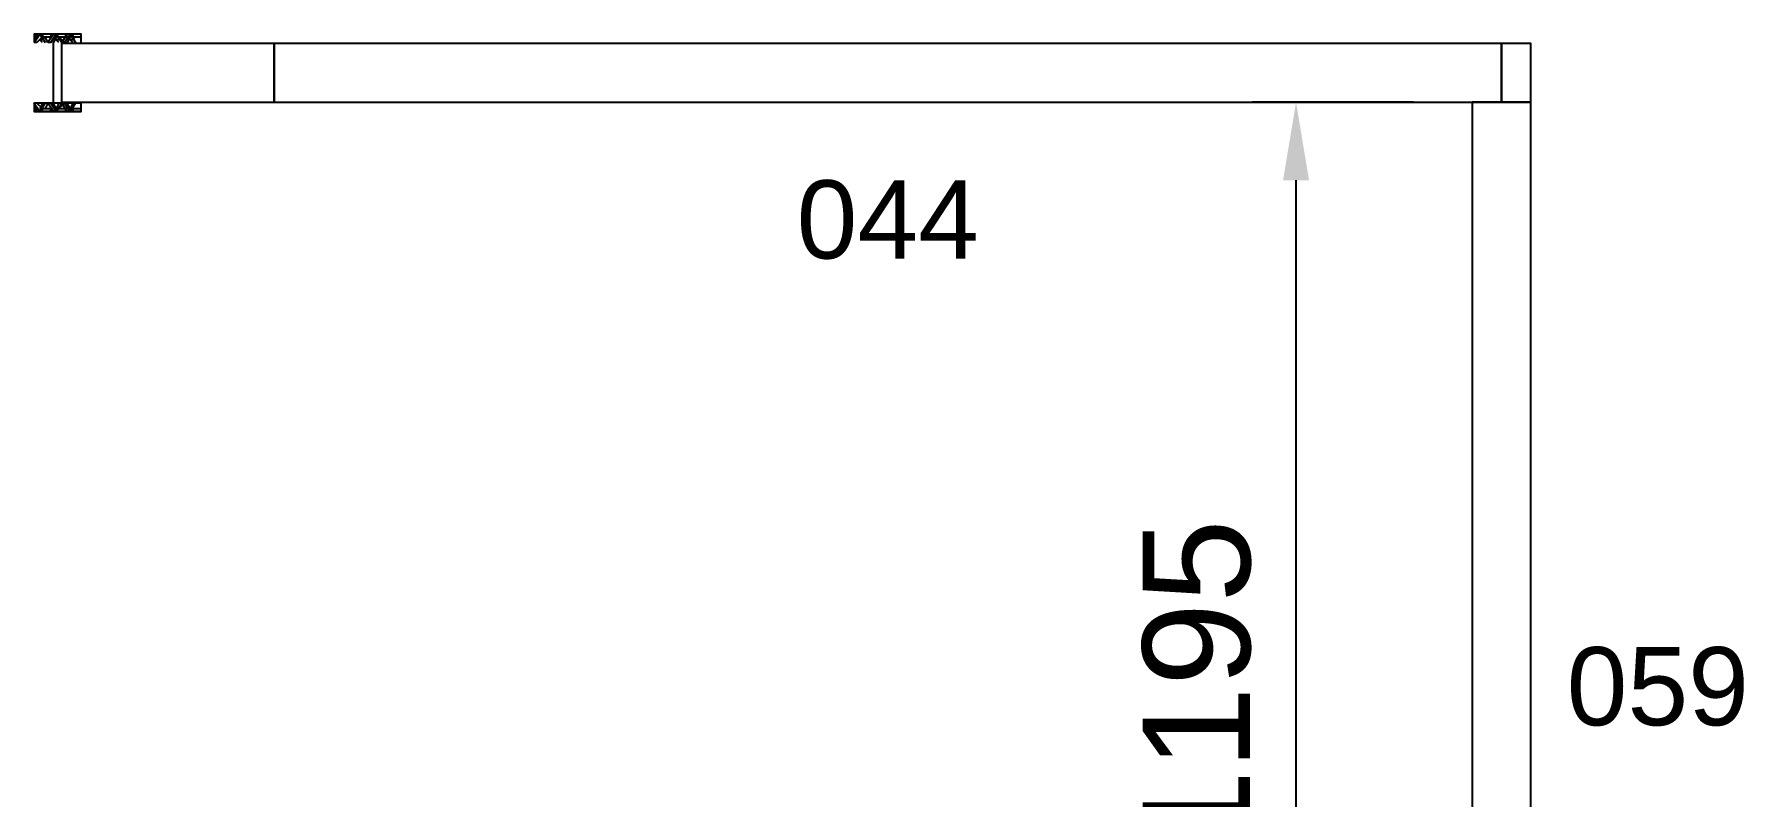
# Model space of a CAD drawing. Header units: millimetres. Extents: x -973 to 28250, y -35942 to 8545.
# Drawn here: x 8640 to 10388, y -21351 to -20571 of the extents above; entities that cross this region are included whole.
import ezdxf
from ezdxf.enums import TextEntityAlignment as Align

# ---------------------------------------------------------------- set-up
doc = ezdxf.new("R2010")
doc.units = ezdxf.units.MM
for name, color, linetype in [('R02_AKS', 8, 'Continuous'), ('R02_BAGLANTI', 3, 'Continuous'), ('R02_DUVAR', 7, 'Continuous'), ('R02_OLCU', 4, 'Continuous'), ('R02_OZEL', 6, 'Continuous')]:
    doc.layers.add(name, color=color, linetype=linetype)
doc.styles.get("Standard").update_dxf_attribs({"font": 'Arial.ttf'})
doc.dimstyles.new('ISO-25', dxfattribs={"dimtxt": 12, "dimasz": 3, "dimexe": 1.25, "dimexo": 0.625, "dimgap": 4, "dimtad": 1, "dimtxsty": 'Standard', "dimcen": 2.5, "dimadec": 0, "dimazin": 0, "dimtfac": 1, "dimtmove": 0, "dimatfit": 3, "dimfxl": 1, "dimarcsym": 0})

# ---------------------------------------------------------------- blocks, each defined once
blk = doc.blocks.new('R02_SRC_K01')
at = {"color": 133, "linetype": 'Continuous', "lineweight": 25, "true_color": 0x6ec1dd}
for p, q in [((54247.47, 7919.88), (54248.32, 7919.88)), ((54248.32, 7919.59), (54247.47, 7919.59)), ((54248.6, 7919.88), (54248.04, 7919.03)), ((54248.32, 7919.31), (54248.04, 7919.59)), ((54248.32, 7919.88), (54248.32, 7919.59)), ((54248.32, 7919.31), (54248.6, 7919.31)), ((54248.32, 7919.03), (54248.6, 7919.31)), ((54249.16, 7919.03), (54248.6, 7919.88)), ((54248.6, 7919.88), (54248.6, 7919.59)), ((54248.6, 7919.88), (54248.88, 7919.88)), ((54248.6, 7919.59), (54248.88, 7919.03)), ((54249.16, 7919.88), (54248.88, 7919.59)), ((54248.88, 7919.88), (54249.45, 7919.03)), ((54249.73, 7919.59), (54248.88, 7919.59)), ((54249.16, 7919.03), (54248.88, 7919.03)), ((54249.16, 7919.88), (54249.16, 7919.88)), ((54249.16, 7919.03), (54249.73, 7919.59)), ((54249.16, 7919.03), (54249.45, 7919.03)), ((54250.01, 7919.88), (54249.45, 7919.03)), ((54250.01, 7919.88), (54249.73, 7919.59)), ((54249.73, 7919.31), (54249.73, 7919.59)), ((54249.73, 7919.31), (54250.01, 7919.31)), ((54249.73, 7919.03), (54250.01, 7919.31)), ((54250.57, 7919.03), (54250.01, 7919.88)), ((54250.01, 7919.88), (54250.01, 7919.88)), ((54250.01, 7919.88), (54250.01, 7919.59)), ((54250.01, 7919.88), (54250.29, 7919.88)), ((54250.01, 7919.59), (54250.29, 7919.03)), ((54250.29, 7919.88), (54250.86, 7919.03)), ((54250.29, 7912.83), (54250.29, 7919.03)), ((54250.57, 7919.88), (54250.57, 7919.88)), ((54250.57, 7919.88), (54250.57, 7919.59)), ((54251.42, 7919.59), (54250.57, 7919.59)), ((54250.57, 7919.03), (54250.57, 7919.03)), ((54250.57, 7919.03), (54250.86, 7919.03)), ((54250.86, 7919.03), (54251.14, 7919.59)), ((54251.7, 7919.88), (54251.14, 7919.03)), ((54251.42, 7919.31), (54251.14, 7919.59)), ((54251.42, 7919.88), (54251.42, 7919.88)), ((54251.42, 7919.88), (54251.42, 7919.59)), ((54251.7, 7919.88), (54251.42, 7919.59)), ((54251.42, 7919.59), (54251.98, 7919.03)), ((54251.42, 7919.31), (54251.7, 7919.31)), ((54251.42, 7919.03), (54251.7, 7919.31)), ((54252.27, 7919.03), (54251.7, 7919.88)), ((54251.7, 7919.88), (54252.27, 7919.88)), ((54251.7, 7919.88), (54251.98, 7919.88)), ((54251.98, 7919.88), (54251.98, 7919.88)), ((54251.98, 7919.88), (54251.98, 7919.59)), ((54251.98, 7919.88), (54252.27, 7919.03)), ((54252.27, 7919.59), (54251.98, 7919.59)), ((54251.98, 7919.03), (54251.98, 7919.03)), ((54251.98, 7919.03), (54252.27, 7919.03)), ((54252.27, 7919.03), (54252.27, 7919.03)), ((54248.32, 7912.26), (54247.47, 7912.26)), ((54247.47, 7911.98), (54248.32, 7911.98)), ((54248.6, 7911.98), (54248.04, 7912.83)), ((54248.32, 7912.26), (54248.04, 7912.26)), ((54248.32, 7912.83), (54248.6, 7912.26)), ((54248.32, 7912.26), (54248.32, 7911.98)), ((54248.32, 7912.26), (54248.6, 7912.26)), ((54249.16, 7912.83), (54248.6, 7911.98)), ((54248.6, 7912.26), (54248.88, 7912.83)), ((54249.16, 7912.83), (54248.88, 7912.83)), ((54248.88, 7911.98), (54249.45, 7912.83)), ((54249.16, 7911.98), (54248.88, 7912.26)), ((54249.73, 7912.26), (54248.88, 7912.26)), ((54249.16, 7912.83), (54249.45, 7912.83)), ((54249.16, 7912.83), (54249.73, 7912.26)), ((54249.16, 7911.98), (54249.16, 7911.98)), ((54250.01, 7911.98), (54249.45, 7912.83)), ((54249.73, 7912.83), (54250.01, 7912.26)), ((54250.01, 7911.98), (54249.73, 7912.26)), ((54249.73, 7912.26), (54249.73, 7912.26)), ((54249.73, 7912.26), (54250.01, 7912.26)), ((54250.57, 7912.83), (54250.01, 7911.98)), ((54250.01, 7912.26), (54250.29, 7912.83)), ((54250.01, 7911.98), (54250.01, 7912.26)), ((54250.01, 7911.98), (54250.01, 7911.98)), ((54250.01, 7911.98), (54250.29, 7911.98)), ((54250.29, 7911.98), (54250.86, 7912.83)), ((54250.57, 7912.83), (54250.57, 7912.83)), ((54250.57, 7912.83), (54250.86, 7912.83)), ((54250.57, 7911.98), (54250.57, 7912.26)), ((54251.42, 7912.26), (54250.57, 7912.26)), ((54250.57, 7911.98), (54250.57, 7911.98)), ((54250.86, 7912.83), (54251.14, 7912.26)), ((54251.7, 7911.98), (54251.14, 7912.83)), ((54251.42, 7912.26), (54251.14, 7912.26)), ((54251.42, 7912.26), (54251.98, 7912.83)), ((54251.42, 7912.83), (54251.7, 7912.26)), ((54251.42, 7911.98), (54251.42, 7912.26)), ((54251.7, 7911.98), (54251.42, 7912.26)), ((54251.42, 7912.26), (54251.7, 7912.26)), ((54251.42, 7911.98), (54251.42, 7911.98)), ((54252.27, 7912.83), (54251.7, 7911.98)), ((54251.7, 7911.98), (54252.27, 7911.98)), ((54251.7, 7911.98), (54251.98, 7911.98)), ((54251.98, 7912.83), (54251.98, 7912.83)), ((54251.98, 7912.83), (54252.27, 7912.83)), ((54251.98, 7911.98), (54252.27, 7912.83)), ((54251.98, 7911.98), (54251.98, 7912.26)), ((54252.27, 7912.26), (54251.98, 7912.26)), ((54251.98, 7911.98), (54251.98, 7911.98)), ((54252.27, 7912.83), (54252.27, 7912.83))]:
    blk.add_line(p, q, dxfattribs=at)
for points in [[(54247.47, 7919.03), (54247.47, 7919.88), (54252.27, 7919.88), (54252.27, 7919.03)], [(54248.6, 7919.88), (54250.01, 7919.88), (54251.42, 7919.88)], [(54248.6, 7912.26), (54248.6, 7911.98), (54248.88, 7911.98)], [(54248.6, 7911.98), (54250.01, 7911.98), (54251.42, 7911.98)]]:
    blk.add_lwpolyline(points, dxfattribs=at)
blk.add_lwpolyline([(54247.47, 7912.83), (54252.27, 7912.83), (54252.27, 7911.98), (54247.47, 7911.98)], close=True, dxfattribs=at)
blk = doc.blocks.new('R02_CK_I02_H_N1_1_P')
blk.add_lwpolyline([(1037.5, 0), (1255, 0), (1255, 60), (1037.5, 60)], close=True)
at = {"xscale": -10, "yscale": 10}
blk.add_blockref('R02_SRC_K01', (543532.1865, -79129.29523), dxfattribs=at)
blk = doc.blocks.new('R02_CK_I01_H_N1_1_P')
blk.add_lwpolyline([(0, 0), (1255, 0), (1255, 60), (0, 60)], close=True)
blk = doc.blocks.new('R02_CK_I06_V_1_1_P')
blk.add_lwpolyline([(0, 0), (1195, 0), (1195, 60), (0, 60)], close=True)
blk = doc.blocks.new('*D335')
at = {"layer": 'Defpoints', "color": 0, "transparency": 16777216}
for p in [(9930, -20640), (10110, -20640), (10110, -21835)]:
    blk.add_point(p, dxfattribs=at)
at = {"layer": 'R02_OLCU', "color": 6, "lineweight": -2, "transparency": 16777216}
for p, q in [((10050, -20640), (9885, -20640)), ((9930, -21755), (9930, -20720)), ((10050, -21835), (9885, -21835))]:
    blk.add_line(p, q, dxfattribs=at)
at = {"layer": 'R02_OLCU', "color": 6, "transparency": 16777216}
for points in [[(9916.7, -20720), (9943.3, -20720), (9930, -20640)], [(9916.7, -21755), (9943.3, -21755), (9930, -21835)]]:
    blk.add_solid(points, dxfattribs=at)
at = {"layer": 'R02_OLCU', "color": 6, "transparency": 16777216, "insert": (9828.8, -21237.5), "char_height": 110, "attachment_point": 5, "rotation": 90}
blk.add_mtext('1195', dxfattribs=at)
blk = doc.blocks.new('R02_L')
blk.add_lwpolyline([(0, 0), (30, 0), (30, 60), (0, 60)], close=True)

msp = doc.modelspace()

# ---------------------------------------------------------------- block references
at = {"layer": 'R02_BAGLANTI'}
msp.add_blockref('R02_L', (10140, -20640), dxfattribs=at)
at = {"layer": 'R02_DUVAR'}
for name, p in [('R02_CK_I02_H_N1_1_P', (7630, -20640)), ('R02_CK_I01_H_N1_1_P', (8885, -20640))]:
    msp.add_blockref(name, p, dxfattribs=at)
at = {"layer": 'R02_OZEL', "rotation": 90}
msp.add_blockref('R02_CK_I06_V_1_1_P', (10170, -21835), dxfattribs=at)

# ---------------------------------------------------------------- texts
at = {"layer": 'R02_AKS'}
for s, p in [('044', (9512.5, -20760)), ('059', (10300, -21237.5))]:
    msp.add_text(s, height=80, dxfattribs=at).set_placement(p, align=Align.MIDDLE_CENTER)

# ---------------------------------------------------------------- dimensions: what is measured, and where the dimension line sits
at = {"layer": 'R02_OLCU'}
dim = msp.add_linear_dim(base=(9930, -20640), p1=(10110, -21835), p2=(10110, -20640), angle=90, dimstyle='ISO-25', override={"dimtxt": 110, "dimasz": 80, "dimexe": 45, "dimexo": 60, "dimgap": 45, "dimdec": 1, "dimclrd": 6, "dimclre": 6, "dimclrt": 6, "dimtix": 1, "dimatfit": 1}, dxfattribs=at)
dim.commit()
dim.dimension.update_dxf_attribs({"geometry": '*D335', "text_midpoint": (9828.84, -21237.5)})

doc.saveas('drawing.dxf')
